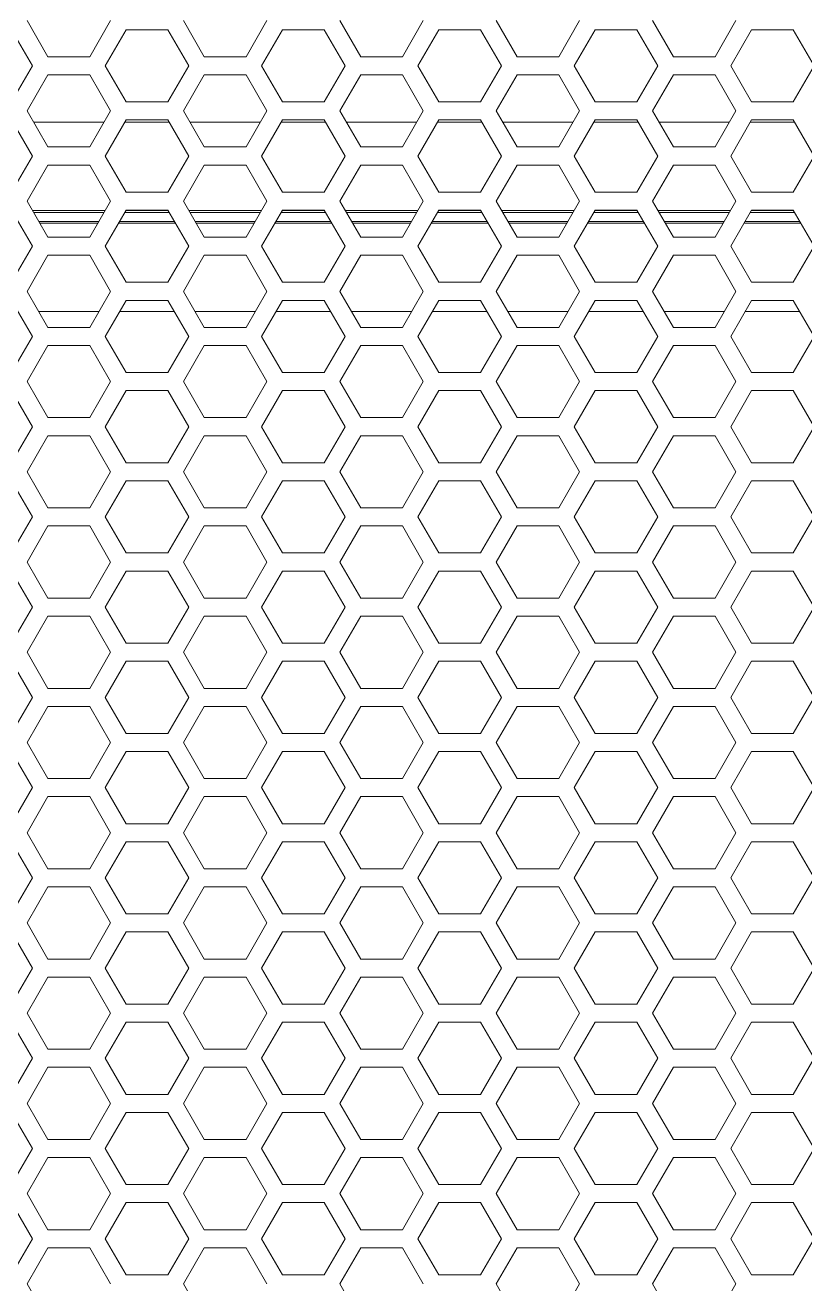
# Model space of a CAD drawing. Header units: millimetres. Extents: x 0 to 62, y -17 to 201.
# Drawn here: x 31.88 to 40.52, y 64.6 to 78.55 of the extents above; entities that cross this region are included whole.
import ezdxf

# ---------------------------------------------------------------- set-up
doc = ezdxf.new("R2010")
doc.units = ezdxf.units.MM

msp = doc.modelspace()

# ---------------------------------------------------------------- linework, layer by layer
at = {"color": 0, "lineweight": 18}
for p, q in [((31.904, 78.6), (32.135, 78.2)), ((32.597, 78.2), (32.828, 78.6)), ((33.636, 78.6), (33.867, 78.2)), ((34.329, 78.2), (34.56, 78.6)), ((35.368, 78.6), (35.599, 78.2)), ((36.061, 78.2), (36.292, 78.6)), ((37.1, 78.6), (37.331, 78.2)), ((37.793, 78.2), (38.024, 78.6)), ((38.832, 78.6), (39.063, 78.2)), ((39.525, 78.2), (39.756, 78.6)), ((31.962, 78.1), (31.731, 78.5)), ((33.001, 78.5), (32.77, 78.1)), ((33.463, 78.5), (33.001, 78.5)), ((33.694, 78.1), (33.463, 78.5)), ((34.733, 78.5), (34.502, 78.1)), ((35.195, 78.5), (34.733, 78.5)), ((35.426, 78.1), (35.195, 78.5)), ((36.465, 78.5), (36.234, 78.1)), ((36.927, 78.5), (36.465, 78.5)), ((37.158, 78.1), (36.927, 78.5)), ((38.197, 78.5), (37.966, 78.1)), ((38.659, 78.5), (38.197, 78.5)), ((38.89, 78.1), (38.659, 78.5)), ((39.929, 78.5), (39.698, 78.1)), ((40.391, 78.5), (39.929, 78.5)), ((40.622, 78.1), (40.391, 78.5)), ((32.135, 78.2), (32.597, 78.2)), ((33.867, 78.2), (34.329, 78.2)), ((35.599, 78.2), (36.061, 78.2)), ((37.331, 78.2), (37.793, 78.2)), ((39.063, 78.2), (39.525, 78.2)), ((31.731, 77.7), (31.962, 78.1)), ((32.135, 78), (31.904, 77.6)), ((32.597, 78), (32.135, 78)), ((32.828, 77.6), (32.597, 78)), ((32.77, 78.1), (33.001, 77.7)), ((33.463, 77.7), (33.694, 78.1)), ((33.867, 78), (33.636, 77.6)), ((34.329, 78), (33.867, 78)), ((34.56, 77.6), (34.329, 78)), ((34.502, 78.1), (34.733, 77.7)), ((35.195, 77.7), (35.426, 78.1)), ((35.599, 78), (35.368, 77.6)), ((36.061, 78), (35.599, 78)), ((36.292, 77.6), (36.061, 78)), ((36.234, 78.1), (36.465, 77.7)), ((36.927, 77.7), (37.158, 78.1)), ((37.331, 78), (37.1, 77.6)), ((37.793, 78), (37.331, 78)), ((38.024, 77.6), (37.793, 78)), ((37.966, 78.1), (38.197, 77.7)), ((38.659, 77.7), (38.89, 78.1)), ((39.063, 78), (38.832, 77.6)), ((39.525, 78), (39.063, 78)), ((39.756, 77.6), (39.525, 78)), ((39.698, 78.1), (39.929, 77.7)), ((40.391, 77.7), (40.622, 78.1)), ((31.904, 77.6), (32.135, 77.2)), ((32.597, 77.2), (32.828, 77.6)), ((33.001, 77.7), (33.463, 77.7)), ((33.636, 77.6), (33.867, 77.2)), ((34.329, 77.2), (34.56, 77.6)), ((34.733, 77.7), (35.195, 77.7)), ((35.368, 77.6), (35.599, 77.2)), ((36.061, 77.2), (36.292, 77.6)), ((36.465, 77.7), (36.927, 77.7)), ((37.1, 77.6), (37.331, 77.2)), ((37.793, 77.2), (38.024, 77.6)), ((38.197, 77.7), (38.659, 77.7)), ((38.832, 77.6), (39.063, 77.2)), ((39.525, 77.2), (39.756, 77.6)), ((39.929, 77.7), (40.391, 77.7)), ((31.962, 77.1), (31.731, 77.5)), ((31.976, 77.475), (32.756, 77.475)), ((33.001, 77.5), (32.77, 77.1)), ((32.987, 77.475), (33.477, 77.475)), ((33.463, 77.5), (33.001, 77.5)), ((33.694, 77.1), (33.463, 77.5)), ((33.708, 77.475), (34.488, 77.475)), ((34.733, 77.5), (34.502, 77.1)), ((34.719, 77.475), (35.209, 77.475)), ((35.195, 77.5), (34.733, 77.5)), ((35.426, 77.1), (35.195, 77.5)), ((35.44, 77.475), (36.22, 77.475)), ((36.465, 77.5), (36.234, 77.1)), ((36.451, 77.475), (36.941, 77.475)), ((36.927, 77.5), (36.465, 77.5)), ((37.158, 77.1), (36.927, 77.5)), ((37.172, 77.475), (37.952, 77.475)), ((38.197, 77.5), (37.966, 77.1)), ((38.183, 77.475), (38.673, 77.475)), ((38.659, 77.5), (38.197, 77.5)), ((38.89, 77.1), (38.659, 77.5)), ((38.904, 77.475), (39.684, 77.475)), ((39.929, 77.5), (39.698, 77.1)), ((39.915, 77.475), (40.405, 77.475)), ((40.391, 77.5), (39.929, 77.5)), ((40.622, 77.1), (40.391, 77.5)), ((32.135, 77.2), (32.597, 77.2)), ((33.867, 77.2), (34.329, 77.2)), ((35.599, 77.2), (36.061, 77.2)), ((37.331, 77.2), (37.793, 77.2)), ((39.063, 77.2), (39.525, 77.2)), ((31.731, 76.7), (31.962, 77.1)), ((32.77, 77.1), (33.001, 76.7)), ((33.463, 76.7), (33.694, 77.1)), ((34.502, 77.1), (34.733, 76.7)), ((35.195, 76.7), (35.426, 77.1)), ((36.234, 77.1), (36.465, 76.7)), ((36.927, 76.7), (37.158, 77.1)), ((37.966, 77.1), (38.197, 76.7)), ((38.659, 76.7), (38.89, 77.1)), ((39.698, 77.1), (39.929, 76.7)), ((40.391, 76.7), (40.622, 77.1)), ((32.135, 77), (31.904, 76.6)), ((32.597, 77), (32.135, 77)), ((32.828, 76.6), (32.597, 77)), ((33.867, 77), (33.636, 76.6)), ((34.329, 77), (33.867, 77)), ((34.56, 76.6), (34.329, 77)), ((35.599, 77), (35.368, 76.6)), ((36.061, 77), (35.599, 77)), ((36.292, 76.6), (36.061, 77)), ((37.331, 77), (37.1, 76.6)), ((37.793, 77), (37.331, 77)), ((38.024, 76.6), (37.793, 77)), ((39.063, 77), (38.832, 76.6)), ((39.525, 77), (39.063, 77)), ((39.756, 76.6), (39.525, 77)), ((31.904, 76.6), (32.135, 76.2)), ((32.597, 76.2), (32.828, 76.6)), ((33.001, 76.7), (33.463, 76.7)), ((33.636, 76.6), (33.867, 76.2)), ((34.329, 76.2), (34.56, 76.6)), ((34.733, 76.7), (35.195, 76.7)), ((35.368, 76.6), (35.599, 76.2)), ((36.061, 76.2), (36.292, 76.6)), ((36.465, 76.7), (36.927, 76.7)), ((37.1, 76.6), (37.331, 76.2)), ((37.793, 76.2), (38.024, 76.6)), ((38.197, 76.7), (38.659, 76.7)), ((38.832, 76.6), (39.063, 76.2)), ((39.525, 76.2), (39.756, 76.6)), ((39.929, 76.7), (40.391, 76.7)), ((31.962, 76.1), (31.731, 76.5)), ((31.965, 76.495), (32.767, 76.495)), ((32.756, 76.475), (31.976, 76.475)), ((33.001, 76.5), (32.77, 76.1)), ((33.477, 76.475), (32.987, 76.475)), ((32.998, 76.495), (33.466, 76.495)), ((33.463, 76.5), (33.001, 76.5)), ((33.694, 76.1), (33.463, 76.5)), ((33.697, 76.495), (34.499, 76.495)), ((34.488, 76.475), (33.708, 76.475)), ((34.733, 76.5), (34.502, 76.1)), ((35.209, 76.475), (34.719, 76.475)), ((34.73, 76.495), (35.198, 76.495)), ((35.195, 76.5), (34.733, 76.5)), ((35.426, 76.1), (35.195, 76.5)), ((35.429, 76.495), (36.231, 76.495)), ((36.22, 76.475), (35.44, 76.475)), ((36.465, 76.5), (36.234, 76.1)), ((36.941, 76.475), (36.451, 76.475)), ((36.462, 76.495), (36.93, 76.495)), ((36.927, 76.5), (36.465, 76.5)), ((37.158, 76.1), (36.927, 76.5)), ((37.161, 76.495), (37.963, 76.495)), ((37.952, 76.475), (37.172, 76.475)), ((38.197, 76.5), (37.966, 76.1)), ((38.673, 76.475), (38.183, 76.475)), ((38.194, 76.495), (38.662, 76.495)), ((38.659, 76.5), (38.197, 76.5)), ((38.89, 76.1), (38.659, 76.5)), ((38.893, 76.495), (39.695, 76.495)), ((39.684, 76.475), (38.904, 76.475)), ((39.929, 76.5), (39.698, 76.1)), ((40.405, 76.475), (39.915, 76.475)), ((39.926, 76.495), (40.394, 76.495)), ((40.391, 76.5), (39.929, 76.5)), ((40.622, 76.1), (40.391, 76.5)), ((32.034, 76.375), (32.698, 76.375)), ((32.686, 76.355), (32.046, 76.355)), ((33.547, 76.355), (32.917, 76.355)), ((32.929, 76.375), (33.535, 76.375)), ((33.766, 76.375), (34.43, 76.375)), ((34.418, 76.355), (33.778, 76.355)), ((35.279, 76.355), (34.649, 76.355)), ((34.661, 76.375), (35.267, 76.375)), ((35.498, 76.375), (36.162, 76.375)), ((36.15, 76.355), (35.51, 76.355)), ((37.011, 76.355), (36.381, 76.355)), ((36.393, 76.375), (36.999, 76.375)), ((37.23, 76.375), (37.894, 76.375)), ((37.882, 76.355), (37.242, 76.355)), ((38.743, 76.355), (38.113, 76.355)), ((38.125, 76.375), (38.731, 76.375)), ((38.962, 76.375), (39.626, 76.375)), ((39.614, 76.355), (38.974, 76.355)), ((40.475, 76.355), (39.845, 76.355)), ((39.857, 76.375), (40.463, 76.375)), ((32.135, 76.2), (32.597, 76.2)), ((33.867, 76.2), (34.329, 76.2)), ((35.599, 76.2), (36.061, 76.2)), ((37.331, 76.2), (37.793, 76.2)), ((39.063, 76.2), (39.525, 76.2)), ((31.731, 75.7), (31.962, 76.1)), ((32.77, 76.1), (33.001, 75.7)), ((33.463, 75.7), (33.694, 76.1)), ((34.502, 76.1), (34.733, 75.7)), ((35.195, 75.7), (35.426, 76.1)), ((36.234, 76.1), (36.465, 75.7)), ((36.927, 75.7), (37.158, 76.1)), ((37.966, 76.1), (38.197, 75.7)), ((38.659, 75.7), (38.89, 76.1)), ((39.698, 76.1), (39.929, 75.7)), ((40.391, 75.7), (40.622, 76.1)), ((32.135, 76), (31.904, 75.6)), ((32.597, 76), (32.135, 76)), ((32.828, 75.6), (32.597, 76)), ((33.867, 76), (33.636, 75.6)), ((34.329, 76), (33.867, 76)), ((34.56, 75.6), (34.329, 76)), ((35.599, 76), (35.368, 75.6)), ((36.061, 76), (35.599, 76)), ((36.292, 75.6), (36.061, 76)), ((37.331, 76), (37.1, 75.6)), ((37.793, 76), (37.331, 76)), ((38.024, 75.6), (37.793, 76)), ((39.063, 76), (38.832, 75.6)), ((39.525, 76), (39.063, 76)), ((39.756, 75.6), (39.525, 76)), ((33.001, 75.7), (33.463, 75.7)), ((34.733, 75.7), (35.195, 75.7)), ((36.465, 75.7), (36.927, 75.7)), ((38.197, 75.7), (38.659, 75.7)), ((39.929, 75.7), (40.391, 75.7)), ((31.962, 75.1), (31.731, 75.5)), ((31.904, 75.6), (32.135, 75.2)), ((32.597, 75.2), (32.828, 75.6)), ((33.001, 75.5), (32.77, 75.1)), ((33.463, 75.5), (33.001, 75.5)), ((33.694, 75.1), (33.463, 75.5)), ((33.636, 75.6), (33.867, 75.2)), ((34.329, 75.2), (34.56, 75.6)), ((34.733, 75.5), (34.502, 75.1)), ((35.195, 75.5), (34.733, 75.5)), ((35.426, 75.1), (35.195, 75.5)), ((35.368, 75.6), (35.599, 75.2)), ((36.061, 75.2), (36.292, 75.6)), ((36.465, 75.5), (36.234, 75.1)), ((36.927, 75.5), (36.465, 75.5)), ((37.158, 75.1), (36.927, 75.5)), ((37.1, 75.6), (37.331, 75.2)), ((37.793, 75.2), (38.024, 75.6)), ((38.197, 75.5), (37.966, 75.1)), ((38.659, 75.5), (38.197, 75.5)), ((38.89, 75.1), (38.659, 75.5)), ((38.832, 75.6), (39.063, 75.2)), ((39.525, 75.2), (39.756, 75.6)), ((39.929, 75.5), (39.698, 75.1)), ((40.391, 75.5), (39.929, 75.5)), ((40.622, 75.1), (40.391, 75.5)), ((32.698, 75.375), (32.034, 75.375)), ((33.535, 75.375), (32.929, 75.375)), ((34.43, 75.375), (33.766, 75.375)), ((35.267, 75.375), (34.661, 75.375)), ((36.162, 75.375), (35.498, 75.375)), ((36.999, 75.375), (36.393, 75.375)), ((37.894, 75.375), (37.23, 75.375)), ((38.731, 75.375), (38.125, 75.375)), ((39.626, 75.375), (38.962, 75.375)), ((40.463, 75.375), (39.857, 75.375)), ((32.135, 75.2), (32.597, 75.2)), ((33.867, 75.2), (34.329, 75.2)), ((35.599, 75.2), (36.061, 75.2)), ((37.331, 75.2), (37.793, 75.2)), ((39.063, 75.2), (39.525, 75.2)), ((31.731, 74.7), (31.962, 75.1)), ((32.77, 75.1), (33.001, 74.7)), ((33.463, 74.7), (33.694, 75.1)), ((34.502, 75.1), (34.733, 74.7)), ((35.195, 74.7), (35.426, 75.1)), ((36.234, 75.1), (36.465, 74.7)), ((36.927, 74.7), (37.158, 75.1)), ((37.966, 75.1), (38.197, 74.7)), ((38.659, 74.7), (38.89, 75.1)), ((39.698, 75.1), (39.929, 74.7)), ((40.391, 74.7), (40.622, 75.1)), ((32.135, 75), (31.904, 74.6)), ((32.597, 75), (32.135, 75)), ((32.828, 74.6), (32.597, 75)), ((33.867, 75), (33.636, 74.6)), ((34.329, 75), (33.867, 75)), ((34.56, 74.6), (34.329, 75)), ((35.599, 75), (35.368, 74.6)), ((36.061, 75), (35.599, 75)), ((36.292, 74.6), (36.061, 75)), ((37.331, 75), (37.1, 74.6)), ((37.793, 75), (37.331, 75)), ((38.024, 74.6), (37.793, 75)), ((39.063, 75), (38.832, 74.6)), ((39.525, 75), (39.063, 75)), ((39.756, 74.6), (39.525, 75)), ((33.001, 74.7), (33.463, 74.7)), ((34.733, 74.7), (35.195, 74.7)), ((36.465, 74.7), (36.927, 74.7)), ((38.197, 74.7), (38.659, 74.7)), ((39.929, 74.7), (40.391, 74.7)), ((31.962, 74.1), (31.731, 74.5)), ((31.904, 74.6), (32.135, 74.2)), ((32.597, 74.2), (32.828, 74.6)), ((33.001, 74.5), (32.77, 74.1)), ((33.463, 74.5), (33.001, 74.5)), ((33.694, 74.1), (33.463, 74.5)), ((33.636, 74.6), (33.867, 74.2)), ((34.329, 74.2), (34.56, 74.6)), ((34.733, 74.5), (34.502, 74.1)), ((35.195, 74.5), (34.733, 74.5)), ((35.426, 74.1), (35.195, 74.5)), ((35.368, 74.6), (35.599, 74.2)), ((36.061, 74.2), (36.292, 74.6)), ((36.465, 74.5), (36.234, 74.1)), ((36.927, 74.5), (36.465, 74.5)), ((37.158, 74.1), (36.927, 74.5)), ((37.1, 74.6), (37.331, 74.2)), ((37.793, 74.2), (38.024, 74.6)), ((38.197, 74.5), (37.966, 74.1)), ((38.659, 74.5), (38.197, 74.5)), ((38.89, 74.1), (38.659, 74.5)), ((38.832, 74.6), (39.063, 74.2)), ((39.525, 74.2), (39.756, 74.6)), ((39.929, 74.5), (39.698, 74.1)), ((40.391, 74.5), (39.929, 74.5)), ((40.622, 74.1), (40.391, 74.5)), ((31.731, 73.7), (31.962, 74.1)), ((32.135, 74.2), (32.597, 74.2)), ((32.77, 74.1), (33.001, 73.7)), ((33.463, 73.7), (33.694, 74.1)), ((33.867, 74.2), (34.329, 74.2)), ((34.502, 74.1), (34.733, 73.7)), ((35.195, 73.7), (35.426, 74.1)), ((35.599, 74.2), (36.061, 74.2)), ((36.234, 74.1), (36.465, 73.7)), ((36.927, 73.7), (37.158, 74.1)), ((37.331, 74.2), (37.793, 74.2)), ((37.966, 74.1), (38.197, 73.7)), ((38.659, 73.7), (38.89, 74.1)), ((39.063, 74.2), (39.525, 74.2)), ((39.698, 74.1), (39.929, 73.7)), ((40.391, 73.7), (40.622, 74.1)), ((32.135, 74), (31.904, 73.6)), ((32.597, 74), (32.135, 74)), ((32.828, 73.6), (32.597, 74)), ((33.867, 74), (33.636, 73.6)), ((34.329, 74), (33.867, 74)), ((34.56, 73.6), (34.329, 74)), ((35.599, 74), (35.368, 73.6)), ((36.061, 74), (35.599, 74)), ((36.292, 73.6), (36.061, 74)), ((37.331, 74), (37.1, 73.6)), ((37.793, 74), (37.331, 74)), ((38.024, 73.6), (37.793, 74)), ((39.063, 74), (38.832, 73.6)), ((39.525, 74), (39.063, 74)), ((39.756, 73.6), (39.525, 74)), ((33.001, 73.7), (33.463, 73.7)), ((34.733, 73.7), (35.195, 73.7)), ((36.465, 73.7), (36.927, 73.7)), ((38.197, 73.7), (38.659, 73.7)), ((39.929, 73.7), (40.391, 73.7)), ((31.904, 73.6), (32.135, 73.2)), ((32.597, 73.2), (32.828, 73.6)), ((33.636, 73.6), (33.867, 73.2)), ((34.329, 73.2), (34.56, 73.6)), ((35.368, 73.6), (35.599, 73.2)), ((36.061, 73.2), (36.292, 73.6)), ((37.1, 73.6), (37.331, 73.2)), ((37.793, 73.2), (38.024, 73.6)), ((38.832, 73.6), (39.063, 73.2)), ((39.525, 73.2), (39.756, 73.6)), ((31.962, 73.1), (31.731, 73.5)), ((33.001, 73.5), (32.77, 73.1)), ((33.463, 73.5), (33.001, 73.5)), ((33.694, 73.1), (33.463, 73.5)), ((34.733, 73.5), (34.502, 73.1)), ((35.195, 73.5), (34.733, 73.5)), ((35.426, 73.1), (35.195, 73.5)), ((36.465, 73.5), (36.234, 73.1)), ((36.927, 73.5), (36.465, 73.5)), ((37.158, 73.1), (36.927, 73.5)), ((38.197, 73.5), (37.966, 73.1)), ((38.659, 73.5), (38.197, 73.5)), ((38.89, 73.1), (38.659, 73.5)), ((39.929, 73.5), (39.698, 73.1)), ((40.391, 73.5), (39.929, 73.5)), ((40.622, 73.1), (40.391, 73.5)), ((31.731, 72.7), (31.962, 73.1)), ((32.135, 73.2), (32.597, 73.2)), ((32.77, 73.1), (33.001, 72.7)), ((33.463, 72.7), (33.694, 73.1)), ((33.867, 73.2), (34.329, 73.2)), ((34.502, 73.1), (34.733, 72.7)), ((35.195, 72.7), (35.426, 73.1)), ((35.599, 73.2), (36.061, 73.2)), ((36.234, 73.1), (36.465, 72.7)), ((36.927, 72.7), (37.158, 73.1)), ((37.331, 73.2), (37.793, 73.2)), ((37.966, 73.1), (38.197, 72.7)), ((38.659, 72.7), (38.89, 73.1)), ((39.063, 73.2), (39.525, 73.2)), ((39.698, 73.1), (39.929, 72.7)), ((40.391, 72.7), (40.622, 73.1)), ((32.135, 73), (31.904, 72.6)), ((32.597, 73), (32.135, 73)), ((32.828, 72.6), (32.597, 73)), ((33.867, 73), (33.636, 72.6)), ((34.329, 73), (33.867, 73)), ((34.56, 72.6), (34.329, 73)), ((35.599, 73), (35.368, 72.6)), ((36.061, 73), (35.599, 73)), ((36.292, 72.6), (36.061, 73)), ((37.331, 73), (37.1, 72.6)), ((37.793, 73), (37.331, 73)), ((38.024, 72.6), (37.793, 73)), ((39.063, 73), (38.832, 72.6)), ((39.525, 73), (39.063, 73)), ((39.756, 72.6), (39.525, 73)), ((33.001, 72.7), (33.463, 72.7)), ((34.733, 72.7), (35.195, 72.7)), ((36.465, 72.7), (36.927, 72.7)), ((38.197, 72.7), (38.659, 72.7)), ((39.929, 72.7), (40.391, 72.7)), ((31.904, 72.6), (32.135, 72.2)), ((32.597, 72.2), (32.828, 72.6)), ((33.636, 72.6), (33.867, 72.2)), ((34.329, 72.2), (34.56, 72.6)), ((35.368, 72.6), (35.599, 72.2)), ((36.061, 72.2), (36.292, 72.6)), ((37.1, 72.6), (37.331, 72.2)), ((37.793, 72.2), (38.024, 72.6)), ((38.832, 72.6), (39.063, 72.2)), ((39.525, 72.2), (39.756, 72.6)), ((31.962, 72.1), (31.731, 72.5)), ((33.001, 72.5), (32.77, 72.1)), ((33.463, 72.5), (33.001, 72.5)), ((33.694, 72.1), (33.463, 72.5)), ((34.733, 72.5), (34.502, 72.1)), ((35.195, 72.5), (34.733, 72.5)), ((35.426, 72.1), (35.195, 72.5)), ((36.465, 72.5), (36.234, 72.1)), ((36.927, 72.5), (36.465, 72.5)), ((37.158, 72.1), (36.927, 72.5)), ((38.197, 72.5), (37.966, 72.1)), ((38.659, 72.5), (38.197, 72.5)), ((38.89, 72.1), (38.659, 72.5)), ((39.929, 72.5), (39.698, 72.1)), ((40.391, 72.5), (39.929, 72.5)), ((40.622, 72.1), (40.391, 72.5)), ((32.135, 72.2), (32.597, 72.2)), ((33.867, 72.2), (34.329, 72.2)), ((35.599, 72.2), (36.061, 72.2)), ((37.331, 72.2), (37.793, 72.2)), ((39.063, 72.2), (39.525, 72.2)), ((31.731, 71.7), (31.962, 72.1)), ((32.135, 72), (31.904, 71.6)), ((32.597, 72), (32.135, 72)), ((32.828, 71.6), (32.597, 72)), ((32.77, 72.1), (33.001, 71.7)), ((33.463, 71.7), (33.694, 72.1)), ((33.867, 72), (33.636, 71.6)), ((34.329, 72), (33.867, 72)), ((34.56, 71.6), (34.329, 72)), ((34.502, 72.1), (34.733, 71.7)), ((35.195, 71.7), (35.426, 72.1)), ((35.599, 72), (35.368, 71.6)), ((36.061, 72), (35.599, 72)), ((36.292, 71.6), (36.061, 72)), ((36.234, 72.1), (36.465, 71.7)), ((36.927, 71.7), (37.158, 72.1)), ((37.331, 72), (37.1, 71.6)), ((37.793, 72), (37.331, 72)), ((38.024, 71.6), (37.793, 72)), ((37.966, 72.1), (38.197, 71.7)), ((38.659, 71.7), (38.89, 72.1)), ((39.063, 72), (38.832, 71.6)), ((39.525, 72), (39.063, 72)), ((39.756, 71.6), (39.525, 72)), ((39.698, 72.1), (39.929, 71.7)), ((40.391, 71.7), (40.622, 72.1)), ((31.904, 71.6), (32.135, 71.2)), ((32.597, 71.2), (32.828, 71.6)), ((33.001, 71.7), (33.463, 71.7)), ((33.636, 71.6), (33.867, 71.2)), ((34.329, 71.2), (34.56, 71.6)), ((34.733, 71.7), (35.195, 71.7)), ((35.368, 71.6), (35.599, 71.2)), ((36.061, 71.2), (36.292, 71.6)), ((36.465, 71.7), (36.927, 71.7)), ((37.1, 71.6), (37.331, 71.2)), ((37.793, 71.2), (38.024, 71.6)), ((38.197, 71.7), (38.659, 71.7)), ((38.832, 71.6), (39.063, 71.2)), ((39.525, 71.2), (39.756, 71.6)), ((39.929, 71.7), (40.391, 71.7)), ((31.962, 71.1), (31.731, 71.5)), ((33.001, 71.5), (32.77, 71.1)), ((33.463, 71.5), (33.001, 71.5)), ((33.694, 71.1), (33.463, 71.5)), ((34.733, 71.5), (34.502, 71.1)), ((35.195, 71.5), (34.733, 71.5)), ((35.426, 71.1), (35.195, 71.5)), ((36.465, 71.5), (36.234, 71.1)), ((36.927, 71.5), (36.465, 71.5)), ((37.158, 71.1), (36.927, 71.5)), ((38.197, 71.5), (37.966, 71.1)), ((38.659, 71.5), (38.197, 71.5)), ((38.89, 71.1), (38.659, 71.5)), ((39.929, 71.5), (39.698, 71.1)), ((40.391, 71.5), (39.929, 71.5)), ((40.622, 71.1), (40.391, 71.5)), ((32.135, 71.2), (32.597, 71.2)), ((33.867, 71.2), (34.329, 71.2)), ((35.599, 71.2), (36.061, 71.2)), ((37.331, 71.2), (37.793, 71.2)), ((39.063, 71.2), (39.525, 71.2)), ((31.731, 70.7), (31.962, 71.1)), ((32.77, 71.1), (33.001, 70.7)), ((33.463, 70.7), (33.694, 71.1)), ((34.502, 71.1), (34.733, 70.7)), ((35.195, 70.7), (35.426, 71.1)), ((36.234, 71.1), (36.465, 70.7)), ((36.927, 70.7), (37.158, 71.1)), ((37.966, 71.1), (38.197, 70.7)), ((38.659, 70.7), (38.89, 71.1)), ((39.698, 71.1), (39.929, 70.7)), ((40.391, 70.7), (40.622, 71.1)), ((32.135, 71), (31.904, 70.6)), ((32.597, 71), (32.135, 71)), ((32.828, 70.6), (32.597, 71)), ((33.867, 71), (33.636, 70.6)), ((34.329, 71), (33.867, 71)), ((34.56, 70.6), (34.329, 71)), ((35.599, 71), (35.368, 70.6)), ((36.061, 71), (35.599, 71)), ((36.292, 70.6), (36.061, 71)), ((37.331, 71), (37.1, 70.6)), ((37.793, 71), (37.331, 71)), ((38.024, 70.6), (37.793, 71)), ((39.063, 71), (38.832, 70.6)), ((39.525, 71), (39.063, 71)), ((39.756, 70.6), (39.525, 71)), ((31.904, 70.6), (32.135, 70.2)), ((32.597, 70.2), (32.828, 70.6)), ((33.001, 70.7), (33.463, 70.7)), ((33.636, 70.6), (33.867, 70.2)), ((34.329, 70.2), (34.56, 70.6)), ((34.733, 70.7), (35.195, 70.7)), ((35.368, 70.6), (35.599, 70.2)), ((36.061, 70.2), (36.292, 70.6)), ((36.465, 70.7), (36.927, 70.7)), ((37.1, 70.6), (37.331, 70.2)), ((37.793, 70.2), (38.024, 70.6)), ((38.197, 70.7), (38.659, 70.7)), ((38.832, 70.6), (39.063, 70.2)), ((39.525, 70.2), (39.756, 70.6)), ((39.929, 70.7), (40.391, 70.7)), ((31.962, 70.1), (31.731, 70.5)), ((33.001, 70.5), (32.77, 70.1)), ((33.463, 70.5), (33.001, 70.5)), ((33.694, 70.1), (33.463, 70.5)), ((34.733, 70.5), (34.502, 70.1)), ((35.195, 70.5), (34.733, 70.5)), ((35.426, 70.1), (35.195, 70.5)), ((36.465, 70.5), (36.234, 70.1)), ((36.927, 70.5), (36.465, 70.5)), ((37.158, 70.1), (36.927, 70.5)), ((38.197, 70.5), (37.966, 70.1)), ((38.659, 70.5), (38.197, 70.5)), ((38.89, 70.1), (38.659, 70.5)), ((39.929, 70.5), (39.698, 70.1)), ((40.391, 70.5), (39.929, 70.5)), ((40.622, 70.1), (40.391, 70.5)), ((32.135, 70.2), (32.597, 70.2)), ((33.867, 70.2), (34.329, 70.2)), ((35.599, 70.2), (36.061, 70.2)), ((37.331, 70.2), (37.793, 70.2)), ((39.063, 70.2), (39.525, 70.2)), ((31.731, 69.7), (31.962, 70.1)), ((32.77, 70.1), (33.001, 69.7)), ((33.463, 69.7), (33.694, 70.1)), ((34.502, 70.1), (34.733, 69.7)), ((35.195, 69.7), (35.426, 70.1)), ((36.234, 70.1), (36.465, 69.7)), ((36.927, 69.7), (37.158, 70.1)), ((37.966, 70.1), (38.197, 69.7)), ((38.659, 69.7), (38.89, 70.1)), ((39.698, 70.1), (39.929, 69.7)), ((40.391, 69.7), (40.622, 70.1)), ((32.135, 70), (31.904, 69.6)), ((32.597, 70), (32.135, 70)), ((32.828, 69.6), (32.597, 70)), ((33.867, 70), (33.636, 69.6)), ((34.329, 70), (33.867, 70)), ((34.56, 69.6), (34.329, 70)), ((35.599, 70), (35.368, 69.6)), ((36.061, 70), (35.599, 70)), ((36.292, 69.6), (36.061, 70)), ((37.331, 70), (37.1, 69.6)), ((37.793, 70), (37.331, 70)), ((38.024, 69.6), (37.793, 70)), ((39.063, 70), (38.832, 69.6)), ((39.525, 70), (39.063, 70)), ((39.756, 69.6), (39.525, 70)), ((33.001, 69.7), (33.463, 69.7)), ((34.733, 69.7), (35.195, 69.7)), ((36.465, 69.7), (36.927, 69.7)), ((38.197, 69.7), (38.659, 69.7)), ((39.929, 69.7), (40.391, 69.7)), ((31.962, 69.1), (31.731, 69.5)), ((31.904, 69.6), (32.135, 69.2)), ((32.597, 69.2), (32.828, 69.6)), ((33.001, 69.5), (32.77, 69.1)), ((33.463, 69.5), (33.001, 69.5)), ((33.694, 69.1), (33.463, 69.5)), ((33.636, 69.6), (33.867, 69.2)), ((34.329, 69.2), (34.56, 69.6)), ((34.733, 69.5), (34.502, 69.1)), ((35.195, 69.5), (34.733, 69.5)), ((35.426, 69.1), (35.195, 69.5)), ((35.368, 69.6), (35.599, 69.2)), ((36.061, 69.2), (36.292, 69.6)), ((36.465, 69.5), (36.234, 69.1)), ((36.927, 69.5), (36.465, 69.5)), ((37.158, 69.1), (36.927, 69.5)), ((37.1, 69.6), (37.331, 69.2)), ((37.793, 69.2), (38.024, 69.6)), ((38.197, 69.5), (37.966, 69.1)), ((38.659, 69.5), (38.197, 69.5)), ((38.89, 69.1), (38.659, 69.5)), ((38.832, 69.6), (39.063, 69.2)), ((39.525, 69.2), (39.756, 69.6)), ((39.929, 69.5), (39.698, 69.1)), ((40.391, 69.5), (39.929, 69.5)), ((40.622, 69.1), (40.391, 69.5)), ((32.135, 69.2), (32.597, 69.2)), ((33.867, 69.2), (34.329, 69.2)), ((35.599, 69.2), (36.061, 69.2)), ((37.331, 69.2), (37.793, 69.2)), ((39.063, 69.2), (39.525, 69.2)), ((31.731, 68.7), (31.962, 69.1)), ((32.77, 69.1), (33.001, 68.7)), ((33.463, 68.7), (33.694, 69.1)), ((34.502, 69.1), (34.733, 68.7)), ((35.195, 68.7), (35.426, 69.1)), ((36.234, 69.1), (36.465, 68.7)), ((36.927, 68.7), (37.158, 69.1)), ((37.966, 69.1), (38.197, 68.7)), ((38.659, 68.7), (38.89, 69.1)), ((39.698, 69.1), (39.929, 68.7)), ((40.391, 68.7), (40.622, 69.1)), ((32.135, 69), (31.904, 68.6)), ((32.597, 69), (32.135, 69)), ((32.828, 68.6), (32.597, 69)), ((33.867, 69), (33.636, 68.6)), ((34.329, 69), (33.867, 69)), ((34.56, 68.6), (34.329, 69)), ((35.599, 69), (35.368, 68.6)), ((36.061, 69), (35.599, 69)), ((36.292, 68.6), (36.061, 69)), ((37.331, 69), (37.1, 68.6)), ((37.793, 69), (37.331, 69)), ((38.024, 68.6), (37.793, 69)), ((39.063, 69), (38.832, 68.6)), ((39.525, 69), (39.063, 69)), ((39.756, 68.6), (39.525, 69)), ((33.001, 68.7), (33.463, 68.7)), ((34.733, 68.7), (35.195, 68.7)), ((36.465, 68.7), (36.927, 68.7)), ((38.197, 68.7), (38.659, 68.7)), ((39.929, 68.7), (40.391, 68.7)), ((31.962, 68.1), (31.731, 68.5)), ((31.904, 68.6), (32.135, 68.2)), ((32.597, 68.2), (32.828, 68.6)), ((33.001, 68.5), (32.77, 68.1)), ((33.463, 68.5), (33.001, 68.5)), ((33.694, 68.1), (33.463, 68.5)), ((33.636, 68.6), (33.867, 68.2)), ((34.329, 68.2), (34.56, 68.6)), ((34.733, 68.5), (34.502, 68.1)), ((35.195, 68.5), (34.733, 68.5)), ((35.426, 68.1), (35.195, 68.5)), ((35.368, 68.6), (35.599, 68.2)), ((36.061, 68.2), (36.292, 68.6)), ((36.465, 68.5), (36.234, 68.1)), ((36.927, 68.5), (36.465, 68.5)), ((37.158, 68.1), (36.927, 68.5)), ((37.1, 68.6), (37.331, 68.2)), ((37.793, 68.2), (38.024, 68.6)), ((38.197, 68.5), (37.966, 68.1)), ((38.659, 68.5), (38.197, 68.5)), ((38.89, 68.1), (38.659, 68.5)), ((38.832, 68.6), (39.063, 68.2)), ((39.525, 68.2), (39.756, 68.6)), ((39.929, 68.5), (39.698, 68.1)), ((40.391, 68.5), (39.929, 68.5)), ((40.622, 68.1), (40.391, 68.5)), ((31.731, 67.7), (31.962, 68.1)), ((32.135, 68.2), (32.597, 68.2)), ((32.77, 68.1), (33.001, 67.7)), ((33.463, 67.7), (33.694, 68.1)), ((33.867, 68.2), (34.329, 68.2)), ((34.502, 68.1), (34.733, 67.7)), ((35.195, 67.7), (35.426, 68.1)), ((35.599, 68.2), (36.061, 68.2)), ((36.234, 68.1), (36.465, 67.7)), ((36.927, 67.7), (37.158, 68.1)), ((37.331, 68.2), (37.793, 68.2)), ((37.966, 68.1), (38.197, 67.7)), ((38.659, 67.7), (38.89, 68.1)), ((39.063, 68.2), (39.525, 68.2)), ((39.698, 68.1), (39.929, 67.7)), ((40.391, 67.7), (40.622, 68.1)), ((32.135, 68), (31.904, 67.6)), ((32.597, 68), (32.135, 68)), ((32.828, 67.6), (32.597, 68)), ((33.867, 68), (33.636, 67.6)), ((34.329, 68), (33.867, 68)), ((34.56, 67.6), (34.329, 68)), ((35.599, 68), (35.368, 67.6)), ((36.061, 68), (35.599, 68)), ((36.292, 67.6), (36.061, 68)), ((37.331, 68), (37.1, 67.6)), ((37.793, 68), (37.331, 68)), ((38.024, 67.6), (37.793, 68)), ((39.063, 68), (38.832, 67.6)), ((39.525, 68), (39.063, 68)), ((39.756, 67.6), (39.525, 68)), ((33.001, 67.7), (33.463, 67.7)), ((34.733, 67.7), (35.195, 67.7)), ((36.465, 67.7), (36.927, 67.7)), ((38.197, 67.7), (38.659, 67.7)), ((39.929, 67.7), (40.391, 67.7)), ((31.904, 67.6), (32.135, 67.2)), ((32.597, 67.2), (32.828, 67.6)), ((33.636, 67.6), (33.867, 67.2)), ((34.329, 67.2), (34.56, 67.6)), ((35.368, 67.6), (35.599, 67.2)), ((36.061, 67.2), (36.292, 67.6)), ((37.1, 67.6), (37.331, 67.2)), ((37.793, 67.2), (38.024, 67.6)), ((38.832, 67.6), (39.063, 67.2)), ((39.525, 67.2), (39.756, 67.6)), ((31.962, 67.1), (31.731, 67.5)), ((33.001, 67.5), (32.77, 67.1)), ((33.463, 67.5), (33.001, 67.5)), ((33.694, 67.1), (33.463, 67.5)), ((34.733, 67.5), (34.502, 67.1)), ((35.195, 67.5), (34.733, 67.5)), ((35.426, 67.1), (35.195, 67.5)), ((36.465, 67.5), (36.234, 67.1)), ((36.927, 67.5), (36.465, 67.5)), ((37.158, 67.1), (36.927, 67.5)), ((38.197, 67.5), (37.966, 67.1)), ((38.659, 67.5), (38.197, 67.5)), ((38.89, 67.1), (38.659, 67.5)), ((39.929, 67.5), (39.698, 67.1)), ((40.391, 67.5), (39.929, 67.5)), ((40.622, 67.1), (40.391, 67.5)), ((31.731, 66.7), (31.962, 67.1)), ((32.135, 67.2), (32.597, 67.2)), ((32.77, 67.1), (33.001, 66.7)), ((33.463, 66.7), (33.694, 67.1)), ((33.867, 67.2), (34.329, 67.2)), ((34.502, 67.1), (34.733, 66.7)), ((35.195, 66.7), (35.426, 67.1)), ((35.599, 67.2), (36.061, 67.2)), ((36.234, 67.1), (36.465, 66.7)), ((36.927, 66.7), (37.158, 67.1)), ((37.331, 67.2), (37.793, 67.2)), ((37.966, 67.1), (38.197, 66.7)), ((38.659, 66.7), (38.89, 67.1)), ((39.063, 67.2), (39.525, 67.2)), ((39.698, 67.1), (39.929, 66.7)), ((40.391, 66.7), (40.622, 67.1)), ((32.135, 67), (31.904, 66.6)), ((32.597, 67), (32.135, 67)), ((32.828, 66.6), (32.597, 67)), ((33.867, 67), (33.636, 66.6)), ((34.329, 67), (33.867, 67)), ((34.56, 66.6), (34.329, 67)), ((35.599, 67), (35.368, 66.6)), ((36.061, 67), (35.599, 67)), ((36.292, 66.6), (36.061, 67)), ((37.331, 67), (37.1, 66.6)), ((37.793, 67), (37.331, 67)), ((38.024, 66.6), (37.793, 67)), ((39.063, 67), (38.832, 66.6)), ((39.525, 67), (39.063, 67)), ((39.756, 66.6), (39.525, 67)), ((33.001, 66.7), (33.463, 66.7)), ((34.733, 66.7), (35.195, 66.7)), ((36.465, 66.7), (36.927, 66.7)), ((38.197, 66.7), (38.659, 66.7)), ((39.929, 66.7), (40.391, 66.7)), ((31.904, 66.6), (32.135, 66.2)), ((32.597, 66.2), (32.828, 66.6)), ((33.636, 66.6), (33.867, 66.2)), ((34.329, 66.2), (34.56, 66.6)), ((35.368, 66.6), (35.599, 66.2)), ((36.061, 66.2), (36.292, 66.6)), ((37.1, 66.6), (37.331, 66.2)), ((37.793, 66.2), (38.024, 66.6)), ((38.832, 66.6), (39.063, 66.2)), ((39.525, 66.2), (39.756, 66.6)), ((31.962, 66.1), (31.731, 66.5)), ((33.001, 66.5), (32.77, 66.1)), ((33.463, 66.5), (33.001, 66.5)), ((33.694, 66.1), (33.463, 66.5)), ((34.733, 66.5), (34.502, 66.1)), ((35.195, 66.5), (34.733, 66.5)), ((35.426, 66.1), (35.195, 66.5)), ((36.465, 66.5), (36.234, 66.1)), ((36.927, 66.5), (36.465, 66.5)), ((37.158, 66.1), (36.927, 66.5)), ((38.197, 66.5), (37.966, 66.1)), ((38.659, 66.5), (38.197, 66.5)), ((38.89, 66.1), (38.659, 66.5)), ((39.929, 66.5), (39.698, 66.1)), ((40.391, 66.5), (39.929, 66.5)), ((40.622, 66.1), (40.391, 66.5)), ((32.135, 66.2), (32.597, 66.2)), ((33.867, 66.2), (34.329, 66.2)), ((35.599, 66.2), (36.061, 66.2)), ((37.331, 66.2), (37.793, 66.2)), ((39.063, 66.2), (39.525, 66.2)), ((31.731, 65.7), (31.962, 66.1)), ((32.135, 66), (31.904, 65.6)), ((32.597, 66), (32.135, 66)), ((32.828, 65.6), (32.597, 66)), ((32.77, 66.1), (33.001, 65.7)), ((33.463, 65.7), (33.694, 66.1)), ((33.867, 66), (33.636, 65.6)), ((34.329, 66), (33.867, 66)), ((34.56, 65.6), (34.329, 66)), ((34.502, 66.1), (34.733, 65.7)), ((35.195, 65.7), (35.426, 66.1)), ((35.599, 66), (35.368, 65.6)), ((36.061, 66), (35.599, 66)), ((36.292, 65.6), (36.061, 66)), ((36.234, 66.1), (36.465, 65.7)), ((36.927, 65.7), (37.158, 66.1)), ((37.331, 66), (37.1, 65.6)), ((37.793, 66), (37.331, 66)), ((38.024, 65.6), (37.793, 66)), ((37.966, 66.1), (38.197, 65.7)), ((38.659, 65.7), (38.89, 66.1)), ((39.063, 66), (38.832, 65.6)), ((39.525, 66), (39.063, 66)), ((39.756, 65.6), (39.525, 66)), ((39.698, 66.1), (39.929, 65.7)), ((40.391, 65.7), (40.622, 66.1)), ((31.904, 65.6), (32.135, 65.2)), ((32.597, 65.2), (32.828, 65.6)), ((33.001, 65.7), (33.463, 65.7)), ((33.636, 65.6), (33.867, 65.2)), ((34.329, 65.2), (34.56, 65.6)), ((34.733, 65.7), (35.195, 65.7)), ((35.368, 65.6), (35.599, 65.2)), ((36.061, 65.2), (36.292, 65.6)), ((36.465, 65.7), (36.927, 65.7)), ((37.1, 65.6), (37.331, 65.2)), ((37.793, 65.2), (38.024, 65.6)), ((38.197, 65.7), (38.659, 65.7)), ((38.832, 65.6), (39.063, 65.2)), ((39.525, 65.2), (39.756, 65.6)), ((39.929, 65.7), (40.391, 65.7)), ((31.962, 65.1), (31.731, 65.5)), ((33.001, 65.5), (32.77, 65.1)), ((33.463, 65.5), (33.001, 65.5)), ((33.694, 65.1), (33.463, 65.5)), ((34.733, 65.5), (34.502, 65.1)), ((35.195, 65.5), (34.733, 65.5)), ((35.426, 65.1), (35.195, 65.5)), ((36.465, 65.5), (36.234, 65.1)), ((36.927, 65.5), (36.465, 65.5)), ((37.158, 65.1), (36.927, 65.5)), ((38.197, 65.5), (37.966, 65.1)), ((38.659, 65.5), (38.197, 65.5)), ((38.89, 65.1), (38.659, 65.5)), ((39.929, 65.5), (39.698, 65.1)), ((40.391, 65.5), (39.929, 65.5)), ((40.622, 65.1), (40.391, 65.5)), ((32.135, 65.2), (32.597, 65.2)), ((33.867, 65.2), (34.329, 65.2)), ((35.599, 65.2), (36.061, 65.2)), ((37.331, 65.2), (37.793, 65.2)), ((39.063, 65.2), (39.525, 65.2)), ((31.731, 64.7), (31.962, 65.1)), ((32.77, 65.1), (33.001, 64.7)), ((33.463, 64.7), (33.694, 65.1)), ((34.502, 65.1), (34.733, 64.7)), ((35.195, 64.7), (35.426, 65.1)), ((36.234, 65.1), (36.465, 64.7)), ((36.927, 64.7), (37.158, 65.1)), ((37.966, 65.1), (38.197, 64.7)), ((38.659, 64.7), (38.89, 65.1)), ((39.698, 65.1), (39.929, 64.7)), ((40.391, 64.7), (40.622, 65.1)), ((32.135, 65), (31.904, 64.6)), ((32.597, 65), (32.135, 65)), ((32.828, 64.6), (32.597, 65)), ((33.867, 65), (33.636, 64.6)), ((34.329, 65), (33.867, 65)), ((34.56, 64.6), (34.329, 65)), ((35.599, 65), (35.368, 64.6)), ((36.061, 65), (35.599, 65)), ((36.292, 64.6), (36.061, 65)), ((37.331, 65), (37.1, 64.6)), ((37.793, 65), (37.331, 65)), ((38.024, 64.6), (37.793, 65)), ((39.063, 65), (38.832, 64.6)), ((39.525, 65), (39.063, 65)), ((39.756, 64.6), (39.525, 65)), ((31.904, 64.6), (32.135, 64.2)), ((33.001, 64.7), (33.463, 64.7)), ((33.636, 64.6), (33.867, 64.2)), ((34.733, 64.7), (35.195, 64.7)), ((35.368, 64.6), (35.599, 64.2)), ((36.465, 64.7), (36.927, 64.7)), ((37.1, 64.6), (37.331, 64.2)), ((37.793, 64.2), (38.024, 64.6)), ((38.197, 64.7), (38.659, 64.7)), ((38.832, 64.6), (39.063, 64.2)), ((39.525, 64.2), (39.756, 64.6)), ((39.929, 64.7), (40.391, 64.7))]:
    msp.add_line(p, q, dxfattribs=at)

doc.saveas('drawing.dxf')
